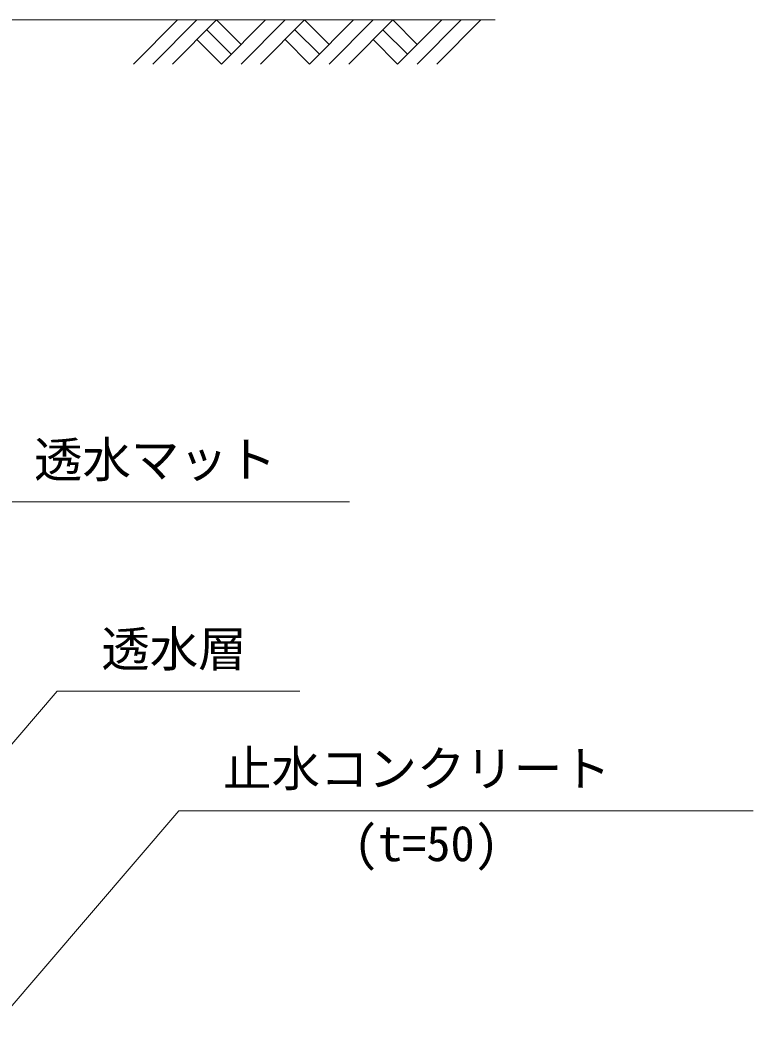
# Model space of a CAD drawing. Units: millimetres, scale not verified. Extents: x -252 to 252048, y 18866 to 78266.
# Drawn here: x 39976 to 45272, y 39057 to 46255 of the extents above; entities that cross this region are included whole.
import ezdxf
from ezdxf.enums import TextEntityAlignment as Align

# ---------------------------------------------------------------- set-up
doc = ezdxf.new("R2010")
doc.units = ezdxf.units.MM
doc.header["$LTSCALE"] = 300
for name, color, linetype, lineweight in [('D-DCR', 7, 'Continuous', 18), ('D-STR', 1, 'Continuous', 18), ('D-STR-HTXT', 7, 'Continuous', 18)]:
    doc.layers.add(name, color=color, linetype=linetype, lineweight=lineweight)
doc.styles.add('ＭＳ ゴシック', font='')
doc.styles.get('ＭＳ ゴシック').set_extended_font_data('MS Gothic')

msp = doc.modelspace()

# ---------------------------------------------------------------- linework, layer by layer
at = {"layer": 'D-DCR'}
for p, q in [((40795.3, 45936.9), (41113.5, 46255.1)), ((40936.7, 45936.9), (41254.9, 46255.1)), ((41078.1, 45936.9), (41396.3, 46255.1)), ((41396.3, 46255.1), (41573.1, 46078.3)), ((41431.7, 45936.9), (41749.9, 46255.1)), ((41573.1, 45936.9), (41891.3, 46255.1)), ((41714.5, 45936.9), (42032.7, 46255.1)), ((42032.7, 46255.1), (42209.5, 46078.3)), ((42068.1, 45936.9), (42386.3, 46255.1)), ((42209.5, 45936.9), (42527.7, 46255.1)), ((42350.9, 45936.9), (42669.1, 46255.1)), ((42669.1, 46255.1), (42845.9, 46078.3)), ((42704.5, 45936.9), (43022.7, 46255.1)), ((42845.9, 45936.9), (43164.1, 46255.1)), ((42987.3, 45936.9), (43305.5, 46255.1)), ((41325.6, 46184.4), (41502.4, 46007.6)), ((41962, 46184.4), (42138.8, 46007.6)), ((42598.4, 46184.4), (42775.2, 46007.6)), ((41254.9, 46113.7), (41431.7, 45936.9)), ((41891.3, 46113.7), (42068.1, 45936.9)), ((42527.7, 46113.7), (42704.5, 45936.9))]:
    msp.add_line(p, q, dxfattribs=at)
at = {"layer": 'D-STR'}
msp.add_line((38098.9, 46255.1), (43408.9, 46255.1), dxfattribs=at)
at = {"layer": 'D-STR-HTXT'}
for p, q in [((38173.5, 42776.1), (42355.9, 42776.1)), ((39235.9, 40233.2), (40243.7, 41409.1)), ((40243.7, 41409.1), (41998, 41409.1)), ((39847.7, 39057), (41123.3, 40545.3)), ((41123.3, 40545.3), (45272, 40545.3))]:
    msp.add_line(p, q, dxfattribs=at)

# ---------------------------------------------------------------- texts
at = {"layer": 'D-STR-HTXT', "color": 1, "style": 'ＭＳ ゴシック'}
for s, p in [('透水マット', (40077.7, 42876.1)), ('透水層', (40563.7, 41509.1)), ('止水コンクリート', (41443.3, 40645.3)), ('(t=50)', (42388, 40105.2))]:
    msp.add_text(s, height=256.6, dxfattribs=at).set_placement(p, align=Align.BOTTOM_LEFT)

doc.saveas('drawing.dxf')
